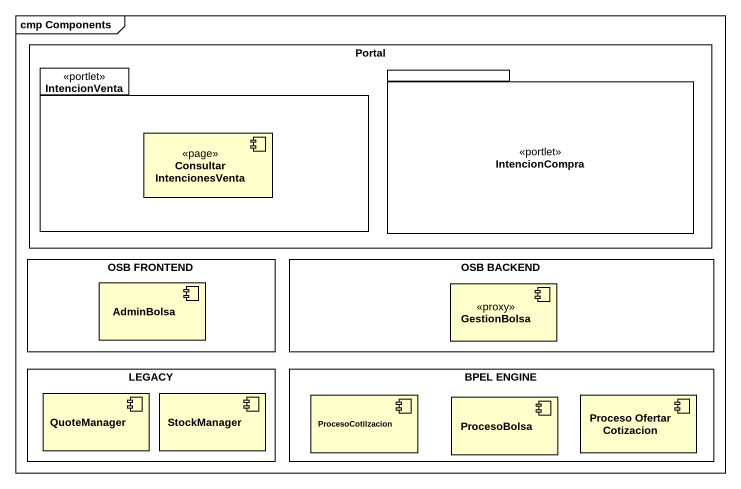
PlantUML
@startuml
mainframe cmp Components
rectangle Portal {
  package IntencionVenta <<portlet>> {
    component ConsultarIntencionesVenta <<page>>
  }
  package IntencionCompra <<portlet>> {
  }
}
rectangle "OSB FRONTEND" as OSB_FRONTEND {
  component AdminBolsa
}
rectangle "OSB BACKEND" as OSB_BACKEND {
  component GestionBolsa <<proxy>>
}
rectangle LEGACY {
  component QuoteManager
  component StockManager
}
rectangle "BPEL ENGINE" as BPEL_ENGINE {
  component ProcesoCotilzacion
  component ProcesoBolsa
  component "Proceso Ofertar Cotizacion" as Proceso_Ofertar_Cotizacion
}
@enduml
